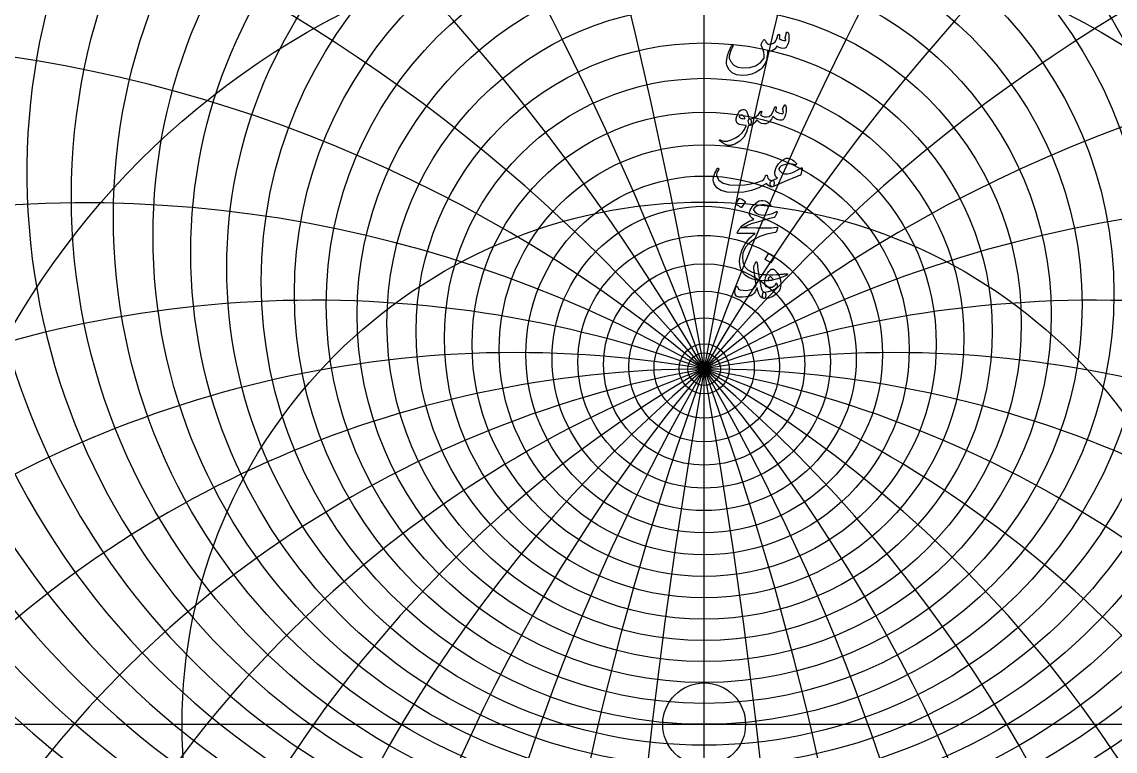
# Model space of a CAD drawing. Header units: millimetres. Extents: x -80 to 80, y -80 to 82.
# Drawn here: x -44.3 to 26.7, y -1.7 to 45.7 of the extents above; entities that cross this region are included whole.
import ezdxf

# ---------------------------------------------------------------- set-up
doc = ezdxf.new("R2010")
doc.units = ezdxf.units.MM
for name, color, linetype in [('CUT_INNER', 6, 'Continuous'), ('CUT_OUTER', 1, 'Continuous'), ('ENGRAVE', 7, 'Continuous'), ('ENGRAVE_FINE', 8, 'Continuous'), ('TEXT', 5, 'Continuous')]:
    doc.layers.add(name, color=color, linetype=linetype)

msp = doc.modelspace()

# ---------------------------------------------------------------- linework, layer by layer
at = {"layer": 'CUT_INNER'}
msp.add_circle((0, 0), 2.69, dxfattribs=at)
at = {"layer": 'CUT_OUTER'}
for centre, radius, start, end in [((-0.0002, -0.0002), 80.3699, 149.413866, 87.803582), ((-0.0008, 0.0008), 80.3689, 92.195702, 149.41427)]:
    msp.add_arc(centre, radius, start, end, dxfattribs=at)
at = {"layer": 'ENGRAVE'}
for points in [[(0, -79.2), (0, 79.2)], [(-79.2, 0), (79.2, 0)]]:
    msp.add_lwpolyline(points, dxfattribs=at)
for centre, radius in [((0, 0), 79.2), ((0, 32.9537), 38.4027), ((0, 27.9946), 26.637), ((0, 0), 51.8435), ((0, 25.0966), 16.8854), ((0, 0), 33.9362), ((0, 23.5632), 8.2065), ((0, 23.0822), 1.056)]:
    msp.add_circle(centre, radius, dxfattribs=at)
for centre, radius, start, end in [((0, 41.5186), 53.9652, 158.578774, 21.421226), ((0, 57.578), 77.4789, 199.959035, 340.040965), ((0, -46.6801), 69.7623, 42, 138), ((0, -46.6801), 69.7623, 42, 138), ((-17.7334, 66.1818), 85.9201, 224.535726, 263.111304)]:
    msp.add_arc(centre, radius, start, end, dxfattribs=at)
at = {"layer": 'ENGRAVE_FINE'}
for centre, radius in [((0, 34.3037), 41.129), ((0, 31.7418), 35.822), ((0, 30.6522), 33.3692), ((0, 29.6717), 31.0292), ((0, 28.789), 28.789), ((0, 27.2802), 24.5632), ((0, 26.6389), 22.5587), ((0, 26.0645), 20.6156), ((0, 25.5519), 18.7266), ((0, 24.6948), 15.0861), ((0, 24.3431), 13.3234), ((0, 24.0388), 11.5923), ((0, 23.7795), 9.8881), ((0, 23.3884), 6.5434), ((0, 23.2537), 4.895), ((0, 23.1582), 3.2574), ((0, 23.1012), 1.6269)]:
    msp.add_circle(centre, radius, dxfattribs=at)
for centre, radius, start, end in [((0, 35.8104), 44.0216, 104.505507, 75.494493), ((-395.6416, -46.6801), 401.745, 3.846969, 18.080135), ((-395.6416, -46.6801), 401.745, 3.846969, 18.080135), ((395.6416, -46.6801), 401.745, 161.919865, 176.153031), ((395.6416, -46.6801), 401.745, 161.919865, 176.153031), ((-191.6703, -46.6801), 203.9713, 7.744385, 36.376389), ((-191.6703, -46.6801), 203.9713, 7.744385, 36.376389), ((191.6703, -46.6801), 203.9713, 143.623611, 172.255615), ((191.6703, -46.6801), 203.9713, 143.623611, 172.255615), ((0, 37.4961), 47.1047, 131.44749, 48.55251), ((-120.8318, -46.6801), 139.5246, 11.745134, 55.103196), ((-120.8318, -46.6801), 139.5246, 11.745134, 55.103196), ((120.8318, -46.6801), 139.5246, 124.896804, 168.254866), ((120.8318, -46.6801), 139.5246, 124.896804, 168.254866), ((0, 39.3879), 50.4076, 146.69677, 33.30323), ((-83.1395, -46.6801), 108.5308, 15.907198, 74.457561), ((-83.1395, -46.6801), 108.5308, 15.907198, 74.457561), ((83.1395, -46.6801), 108.5308, 105.542439, 164.092802), ((83.1395, -46.6801), 108.5308, 105.542439, 164.092802), ((0, 43.9286), 57.82, 168.649585, 11.350415), ((0, 46.6677), 62.0244, 177.547342, 2.452658), ((-58.5375, -46.6801), 91.0682, 20.296793, 94.565762), ((-58.5375, -46.6801), 91.0682, 20.296793, 94.565762), ((58.5375, -46.6801), 91.0682, 85.434238, 159.703207), ((58.5375, -46.6801), 91.0682, 85.434238, 159.703207), ((0, 49.7987), 66.6437, 185.608142, 354.391858), ((0, 53.4012), 71.76, 193.034463, 346.965537), ((-40.2773, -46.6801), 80.5545, 24.992282, 112.762358), ((-40.2773, -46.6801), 80.5545, 24.992282, 112.762358), ((40.2773, -46.6801), 80.5545, 67.237642, 155.007718), ((40.2773, -46.6801), 80.5545, 67.237642, 155.007718), ((-25.3914, -46.6801), 74.2395, 30.089288, 122.535602), ((-25.3914, -46.6801), 74.2395, 30.089288, 122.535602), ((25.3914, -46.6801), 74.2395, 57.464398, 149.910712), ((25.3914, -46.6801), 74.2395, 57.464398, 149.910712), ((-12.301, -46.6801), 70.8385, 35.707517, 130.834526), ((-12.301, -46.6801), 70.8385, 35.707517, 130.834526), ((12.301, -46.6801), 70.8385, 49.165474, 144.292483), ((12.301, -46.6801), 70.8385, 49.165474, 144.292483)]:
    msp.add_arc(centre, radius, start, end, dxfattribs=at)
at = {"layer": 'TEXT'}
for points in [[(5.3443, 44.9407), (5.3525, 44.9612), (5.363, 44.9758), (5.3759, 44.9846), (5.3911, 44.9875), (5.4107, 44.9852), (5.4274, 44.9781), (5.4412, 44.9664), (5.452, 44.95), (5.4787, 44.8915), (5.4977, 44.8189), (5.5091, 44.7322), (5.5129, 44.6315), (5.5027, 44.467), (5.4719, 44.3107), (5.4207, 44.1626), (5.349, 44.0226), (5.3244, 43.989), (5.2975, 43.9629), (5.2682, 43.9445), (5.2366, 43.9336), (5.1221, 43.9263), (4.9989, 43.9465), (4.8668, 43.9942), (4.726, 44.0695), (4.6075, 43.907), (4.4672, 43.799), (4.3054, 43.7454), (4.1218, 43.7463), (4.1158, 43.6475), (4.1072, 43.5525), (4.0959, 43.4613), (4.082, 43.3739), (4.0655, 43.2898), (4.0463, 43.2082), (4.0245, 43.1293), (4, 43.0531), (3.9432, 42.9155), (3.8665, 42.7884), (3.7699, 42.6719), (3.6534, 42.5659), (3.3809, 42.3844), (3.0925, 42.2568), (2.7884, 42.183), (2.4684, 42.1631), (2.108, 42.212), (1.8232, 42.3399), (1.6139, 42.5469), (1.4801, 42.8329), (1.462, 42.936), (1.459, 43.0578), (1.4713, 43.1983), (1.4988, 43.3575), (1.543, 43.532), (1.6054, 43.7135), (1.6859, 43.902), (1.7846, 44.0976), (1.7925, 44.1099), (1.8021, 44.1186), (1.8135, 44.1239), (1.8267, 44.1257), (1.8399, 44.1245), (1.8513, 44.121), (1.861, 44.1151), (1.8689, 44.1069), (1.8741, 44.0949), (1.8759, 44.0823), (1.8741, 44.0692), (1.8689, 44.0554), (1.7436, 43.7952), (1.6628, 43.5812), (1.6265, 43.4134), (1.6347, 43.2919), (1.7529, 43.0241), (1.9391, 42.8294), (2.1932, 42.7079), (2.5152, 42.6596), (2.9655, 42.6883), (3.3466, 42.8025), (3.6587, 43.0021), (3.9017, 43.2873), (3.9008, 43.4752), (3.87, 43.6737), (3.8095, 43.8827), (3.719, 44.1023), (3.7076, 44.1245), (3.7014, 44.1444), (3.7006, 44.162), (3.7049, 44.1772), (3.7301, 44.2295), (3.7541, 44.2785), (3.777, 44.3243), (3.7986, 44.3669), (3.8191, 44.4057), (3.8384, 44.4401), (3.8566, 44.4701), (3.8736, 44.4957), (3.8832, 44.5065), (3.8935, 44.5109), (3.9043, 44.5089), (3.9157, 44.5004), (3.9216, 44.4939), (3.9298, 44.484), (3.9403, 44.4705), (3.9532, 44.4535), (3.9678, 44.4331), (3.9836, 44.409), (4.0006, 44.3815), (4.0188, 44.3505), (4.0556, 44.2908), (4.0867, 44.2475), (4.1119, 44.2205), (4.1312, 44.21), (4.253, 44.1997), (4.3747, 44.2205), (4.4965, 44.2723), (4.6183, 44.3552), (4.6625, 44.4102), (4.7061, 44.5004), (4.7492, 44.6257), (4.7916, 44.7861), (4.7957, 44.8013), (4.8033, 44.8142), (4.8144, 44.8247), (4.8291, 44.8329), (4.8428, 44.8382), (4.856, 44.84), (4.8686, 44.8382), (4.8806, 44.8329), (4.8985, 44.8037), (4.9052, 44.7486), (4.9008, 44.6678), (4.8853, 44.5613), (4.9798, 44.5033), (5.0808, 44.4653), (5.1883, 44.4471), (5.3021, 44.4489), (5.3007, 44.4831), (5.2963, 44.5109), (5.289, 44.5323), (5.2787, 44.5472), (5.267, 44.5613), (5.26, 44.5753), (5.2576, 44.5894), (5.26, 44.6034)], [(2.8689, 38.8734), (2.7591, 38.4878), (2.575, 38.1649), (2.3165, 37.9047), (1.9836, 37.7071), (1.9371, 37.687), (1.8911, 37.669), (1.8457, 37.6531), (1.8009, 37.6392), (1.757, 37.6276), (1.7143, 37.6187), (1.6727, 37.6124), (1.6323, 37.6087), (1.5316, 37.6231), (1.3981, 37.6755), (1.2319, 37.7659), (1.0328, 37.8944), (1.0114, 37.9129), (0.9988, 37.9307), (0.995, 37.948), (1, 37.9647), (1.0111, 37.9776), (1.0258, 37.9834), (1.0439, 37.9823), (1.0656, 37.9741), (1.2725, 37.907), (1.5047, 37.9073), (1.762, 37.9749), (2.0445, 38.1099), (2.2752, 38.2665), (2.4661, 38.4507), (2.6171, 38.6623), (2.7284, 38.9015), (2.7275, 38.91), (2.7248, 38.9167), (2.7205, 38.9217), (2.7143, 38.9249), (2.553, 38.9343), (2.4157, 38.953), (2.3024, 38.9811), (2.2131, 39.0186), (2.144, 39.0765), (2.1007, 39.1567), (2.0832, 39.2592), (2.0913, 39.3839), (2.094, 39.4005), (2.0972, 39.4173), (2.101, 39.4344), (2.1054, 39.4518), (2.1104, 39.4698), (2.1159, 39.4887), (2.1221, 39.5085), (2.1288, 39.5291), (2.1839, 39.6629), (2.2506, 39.7738), (2.3291, 39.862), (2.4192, 39.9272), (2.5114, 39.963), (2.596, 39.9624), (2.673, 39.9255), (2.7424, 39.8523), (2.803, 39.7504), (2.849, 39.6322), (2.8803, 39.4975), (2.897, 39.3464), (2.9062, 39.3466), (2.9151, 39.347), (2.9238, 39.3478), (2.9321, 39.3488), (2.9404, 39.3498), (2.9491, 39.3505), (2.958, 39.351), (2.9672, 39.3511), (2.9988, 39.3444), (3.0234, 39.3242), (3.041, 39.2905), (3.0515, 39.2434), (3.0559, 39.1916), (3.0551, 39.1392), (3.0489, 39.0862), (3.0375, 39.0326), (3.0226, 38.9855), (3.0059, 38.9518), (2.9874, 38.9316), (2.9672, 38.9249), (2.8782, 38.9249), (2.8777, 38.9164), (2.8759, 38.905), (2.873, 38.8906), (2.8689, 38.8734)], [(5.2342, 40.2598), (5.2445, 40.2668), (5.2565, 40.2645), (5.2702, 40.2528), (5.2857, 40.2317), (5.3024, 40.196), (5.315, 40.145), (5.3235, 40.0789), (5.3279, 39.9975), (5.3294, 39.905), (5.3244, 39.8148), (5.313, 39.727), (5.2951, 39.6415), (5.243, 39.4752), (5.185, 39.3558), (5.1212, 39.2832), (5.0516, 39.2574), (4.8867, 39.2671), (4.7342, 39.3101), (4.594, 39.3865), (4.4661, 39.4963), (4.3782, 39.3233), (4.274, 39.1884), (4.1534, 39.0915), (4.0164, 39.0326), (3.8727, 39.0197), (3.7272, 39.056), (3.5799, 39.1415), (3.4309, 39.2762), (3.3103, 39.1225), (3.1921, 39.0127), (3.0761, 38.9468), (2.9625, 38.9249), (2.9397, 38.9378), (2.9181, 38.9764), (2.8976, 39.0408), (2.8782, 39.131), (2.8712, 39.22), (2.8829, 39.2856), (2.9134, 39.3277), (2.9625, 39.3464), (3.1786, 39.3953), (3.3677, 39.4905), (3.5299, 39.6319), (3.6651, 39.8195), (3.6724, 39.8298), (3.6804, 39.8371), (3.6888, 39.8415), (3.6979, 39.8429), (3.709, 39.8418), (3.719, 39.8382), (3.7278, 39.8324), (3.7354, 39.8242), (3.7398, 39.799), (3.7295, 39.7563), (3.7046, 39.696), (3.6651, 39.6181), (3.7169, 39.5581), (3.7974, 39.5139), (3.9066, 39.4855), (4.0445, 39.4729), (4.2164, 39.5089), (4.3665, 39.6263), (4.4951, 39.8251), (4.6019, 40.1052), (4.6072, 40.1196), (4.6136, 40.1298), (4.6212, 40.136), (4.63, 40.138), (4.6432, 40.1368), (4.6546, 40.1333), (4.6643, 40.1275), (4.6722, 40.1193), (4.678, 40.1076), (4.6815, 40.0959), (4.6827, 40.0842), (4.6815, 40.0724), (4.6347, 39.8757), (4.6894, 39.8271), (4.7553, 39.7844), (4.8323, 39.7475), (4.9204, 39.7165), (5.0062, 39.6963), (5.0715, 39.6919), (5.1163, 39.7033), (5.1405, 39.7305), (5.1485, 39.7721), (5.1441, 39.8312), (5.1274, 39.9079), (5.0984, 40.0022), (5.1034, 40.0288), (5.1277, 40.0806), (5.1713, 40.1576), (5.2342, 40.2598)], [(2.644, 39.398), (2.5949, 39.4837), (2.541, 39.5443), (2.4825, 39.5798), (2.4192, 39.59), (2.3815, 39.5801), (2.3478, 39.5642), (2.3182, 39.5426), (2.2928, 39.5151), (2.2846, 39.5004), (2.2834, 39.4846), (2.2892, 39.4676), (2.3021, 39.4495), (2.3504, 39.407), (2.4204, 39.3781), (2.512, 39.3625), (2.6253, 39.3605), (2.637, 39.3628), (2.644, 39.3699), (2.6464, 39.3816), (2.644, 39.398)], [(6.3747, 36.1016), (6.2811, 35.7269), (6.2705, 35.7087), (6.253, 35.6918), (6.2284, 35.676), (6.1968, 35.6613), (6.1266, 35.6366), (6.0521, 35.6092), (5.9733, 35.5792), (5.89, 35.5466), (5.8023, 35.5116), (5.7102, 35.4745), (5.6138, 35.4355), (5.5129, 35.3943), (4.4356, 34.926), (4.3864, 34.9368), (4.3466, 34.9693), (4.3162, 35.0234), (4.2951, 35.0993), (4.2916, 35.1798), (4.3138, 35.248), (4.3619, 35.3039), (4.4356, 35.3475), (4.4448, 35.3517), (4.4631, 35.3598), (4.4905, 35.3716), (4.527, 35.3873), (4.5722, 35.4065), (4.6259, 35.4289), (4.6881, 35.4545), (4.7588, 35.4833), (4.6678, 35.5767), (4.6101, 35.6789), (4.5858, 35.7898), (4.5949, 35.9096), (4.685, 36.1944), (4.8384, 36.4353), (5.0551, 36.6323), (5.3349, 36.7854), (5.3961, 36.7998), (5.4672, 36.796), (5.5483, 36.774), (5.6394, 36.7339), (5.7339, 36.6792), (5.8209, 36.618), (5.9002, 36.5504), (5.9719, 36.4763), (5.9921, 36.4491), (6.0012, 36.4236), (5.9992, 36.3999), (5.986, 36.378), (5.9661, 36.361), (5.9438, 36.3522), (5.9192, 36.3516), (5.8923, 36.3592), (5.7521, 36.4034), (5.6031, 36.4236), (5.4453, 36.4198), (5.2787, 36.392), (5.128, 36.3469), (5.0082, 36.2866), (4.9195, 36.2111), (4.8619, 36.1203), (4.856, 36.0799), (4.8712, 36.0337), (4.9075, 35.9816), (4.9649, 35.9236), (5.0305, 35.8709), (5.0961, 35.8299), (5.1616, 35.8007), (5.2272, 35.7831), (5.4236, 35.7781), (5.6335, 35.8194), (5.8569, 35.9069), (6.0937, 36.0407), (6.1192, 36.0568), (6.1441, 36.0723), (6.1684, 36.0873), (6.1921, 36.1016), (6.2149, 36.1151), (6.2366, 36.1274), (6.2571, 36.1385), (6.2764, 36.1484), (6.33, 36.1736), (6.3642, 36.1742), (6.3791, 36.1502), (6.3747, 36.1016)], [(0.8618, 36.1157), (0.8785, 36.1338), (0.8958, 36.1414), (0.9136, 36.1385), (0.9321, 36.125), (0.9461, 36.1075), (0.9508, 36.0876), (0.9461, 36.0653), (0.9321, 36.0407), (0.8607, 35.9301), (0.815, 35.8276), (0.7951, 35.7333), (0.8009, 35.6473), (0.9476, 35.3645), (1.233, 35.1672), (1.6572, 35.0553), (2.2202, 35.029), (2.6379, 35.0597), (3.0387, 35.1238), (3.4224, 35.2213), (3.7893, 35.3522), (3.8539, 35.3905), (3.9075, 35.4494), (3.95, 35.5287), (3.9813, 35.6285), (3.9918, 35.6569), (4.0094, 35.6765), (4.034, 35.6874), (4.0656, 35.6894), (4.0881, 35.6798), (4.1042, 35.6601), (4.1139, 35.6306), (4.1171, 35.5911), (4.1391, 35.4933), (4.2003, 35.4201), (4.3007, 35.3715), (4.4403, 35.3475), (4.4907, 35.3364), (4.5246, 35.3077), (4.5422, 35.2614), (4.5434, 35.1976), (4.5264, 35.0788), (4.5035, 34.9939), (4.4749, 34.9429), (4.4403, 34.926), (4.3376, 34.9394), (4.2401, 34.9798), (4.1479, 35.0471), (4.0609, 35.1414), (4.0536, 35.1452), (4.041, 35.1426), (4.0232, 35.1335), (4, 35.118), (3.5633, 34.8721), (3.0867, 34.6964), (2.5703, 34.5911), (2.0141, 34.5559), (1.5, 34.5911), (1.1007, 34.6964), (0.8162, 34.8721), (0.6464, 35.118), (0.6077, 35.2553), (0.5949, 35.3955), (0.6077, 35.5387), (0.6464, 35.6847), (0.6985, 35.8206), (0.7518, 35.9377), (0.8062, 36.036), (0.8618, 36.1157)], [(2.281, 34.1718), (2.2869, 34.1777), (2.2951, 34.1812), (2.3056, 34.1824), (2.3185, 34.1812), (2.4096, 34.1443), (2.4953, 34.0992), (2.5758, 34.046), (2.6511, 33.9845), (2.6584, 33.9751), (2.6616, 33.9658), (2.6607, 33.9564), (2.6558, 33.947), (2.4356, 33.591), (2.4274, 33.5826), (2.4169, 33.5805), (2.404, 33.5849), (2.3888, 33.5957), (2.3756, 33.6051), (2.3548, 33.6192), (2.3264, 33.6379), (2.2904, 33.6613), (2.2462, 33.6894), (2.1932, 33.7222), (2.1315, 33.7597), (2.0609, 33.8018), (2.0515, 33.8088), (2.0469, 33.8159), (2.0469, 33.8229), (2.0515, 33.8299)], [(4.7518, 33.3074), (4.7556, 33.2743), (4.7342, 33.2125), (4.6877, 33.1221), (4.616, 33.0029), (4.6007, 32.9836), (4.5832, 32.9678), (4.5633, 32.9555), (4.541, 32.9467), (4.2412, 32.8641), (3.9743, 32.7898), (3.7401, 32.7236), (3.5387, 32.6657), (3.37, 32.6162), (3.2342, 32.5755), (3.1312, 32.5436), (3.0609, 32.5205), (2.4942, 32.2675), (2.4543, 32.2646), (2.4239, 32.2699), (2.4028, 32.2833), (2.3911, 32.305), (2.3908, 32.3129), (2.3946, 32.3226), (2.4025, 32.334), (2.4145, 32.3472), (2.5299, 32.4555), (2.7026, 32.5696), (2.9327, 32.6897), (3.2202, 32.8156), (3.142, 32.8823), (3.0761, 32.9467), (3.0226, 33.0088), (2.9813, 33.0685), (2.9558, 33.1338), (2.9497, 33.2125), (2.9628, 33.3047), (2.9953, 33.4104), (3.048, 33.5205), (3.1218, 33.6305), (3.2166, 33.7406), (3.3326, 33.8507), (3.4587, 33.9458), (3.5796, 34.0111), (3.6953, 34.0465), (3.8056, 34.0521), (3.9552, 34.0219), (4.0902, 33.9596), (4.2105, 33.865), (4.3162, 33.7383), (4.3256, 33.7225), (4.3302, 33.7078), (4.3302, 33.6944), (4.3256, 33.6821), (4.3153, 33.6707), (4.3033, 33.6645), (4.2895, 33.6636), (4.274, 33.668), (4.2051, 33.69), (4.1388, 33.709), (4.0751, 33.7251), (4.0141, 33.7383), (3.956, 33.7482), (3.9011, 33.7547), (3.8494, 33.7576), (3.801, 33.757), (3.5993, 33.7333), (3.4298, 33.6762), (3.2925, 33.5858), (3.1874, 33.4619), (3.2992, 33.3147), (3.4239, 33.2055), (3.5615, 33.1343), (3.712, 33.1013), (3.9359, 33.0989), (4.1768, 33.1341), (4.4347, 33.2067), (4.7096, 33.3167), (4.721, 33.3197), (4.7319, 33.3191), (4.7421, 33.315), (4.7518, 33.3074)], [(2.808, 32.2816), (3.409, 32.2605), (3.9286, 32.2582), (4.3668, 32.2746), (4.7237, 32.3097), (4.7347, 32.311), (4.7442, 32.3103), (4.7522, 32.3075), (4.7588, 32.3027), (4.7636, 32.2961), (4.7664, 32.288), (4.7672, 32.2785), (4.7658, 32.2675), (4.7566, 32.2248), (4.7477, 32.1856), (4.7391, 32.1499), (4.7307, 32.1177), (4.7227, 32.089), (4.7149, 32.0638), (4.7074, 32.0421), (4.7003, 32.024), (4.685, 31.995), (4.6675, 31.9736), (4.6476, 31.9599), (4.6253, 31.9537), (4.0843, 31.8557), (3.6136, 31.702), (3.2131, 31.4927), (2.8829, 31.2277), (2.7161, 31.0371), (2.5949, 30.8354), (2.5193, 30.6226), (2.4895, 30.3987), (2.5182, 30.0471), (2.6323, 29.7605), (2.832, 29.5389), (3.1171, 29.3823), (3.265, 29.3348), (3.4274, 29.2956), (3.6045, 29.2646), (3.7963, 29.2418), (4.0024, 29.2268), (4.2225, 29.2195), (4.4567, 29.2198), (4.7049, 29.2277), (4.7932, 29.2327), (4.88, 29.2382), (4.9653, 29.2444), (5.0492, 29.2511), (5.131, 29.2584), (5.2102, 29.2663), (5.2868, 29.2748), (5.3607, 29.2839), (5.3832, 29.2851), (5.3993, 29.2792), (5.409, 29.2663), (5.4122, 29.2464), (5.4105, 29.2233), (5.4052, 29.2055), (5.3964, 29.1929), (5.3841, 29.1856), (5.2518, 29.1296), (5.1265, 29.079), (5.0082, 29.0336), (4.897, 28.9935), (4.7931, 28.9584), (4.6968, 28.9279), (4.6081, 28.9022), (4.527, 28.8811), (4.4507, 28.8656), (4.3765, 28.8518), (4.3043, 28.8398), (4.2342, 28.8296), (4.1659, 28.8217), (4.099, 28.8167), (4.0335, 28.8146), (3.9696, 28.8155), (3.5328, 28.8495), (3.1686, 28.9233), (2.8771, 29.0368), (2.6581, 29.1902), (2.4974, 29.382), (2.3853, 29.6059), (2.3217, 29.8621), (2.3068, 30.1504), (2.3528, 30.5082), (2.4625, 30.8554), (2.6361, 31.192), (2.8736, 31.5181), (2.9664, 31.6168), (3.0714, 31.7113), (3.1888, 31.8018), (3.3185, 31.8881), (2.185, 31.8975), (2.1578, 31.9092), (2.1464, 31.9303), (2.1508, 31.9607), (2.171, 32.0006), (2.209, 32.0585), (2.2436, 32.1106), (2.2746, 32.1569), (2.3021, 32.1973), (2.3261, 32.2315), (2.3466, 32.2593), (2.3636, 32.2807), (2.3771, 32.2956), (2.4075, 32.2983), (2.4895, 32.2968), (2.623, 32.2913), (2.808, 32.2816)], [(4.1874, 30.578), (4.1932, 30.5838), (4.2014, 30.5873), (4.212, 30.5885), (4.2249, 30.5873), (4.3159, 30.5505), (4.4017, 30.5054), (4.4822, 30.4521), (4.5574, 30.3906), (4.5647, 30.3813), (4.5679, 30.3719), (4.5671, 30.3625), (4.5621, 30.3531), (4.3419, 29.9972), (4.3338, 29.9887), (4.3232, 29.9866), (4.3103, 29.991), (4.2951, 30.0019), (4.2819, 30.0112), (4.2612, 30.0253), (4.2328, 30.044), (4.1967, 30.0674), (4.1525, 30.0955), (4.0996, 30.1283), (4.0378, 30.1658), (3.9672, 30.2079), (3.9579, 30.215), (3.9532, 30.222), (3.9532, 30.229), (3.9579, 30.2361)], [(3.897, 28.0955), (3.9309, 28.0791), (3.9579, 28.0534), (3.9778, 28.0182), (3.9907, 27.9737), (3.9991, 27.9187), (4.0012, 27.866), (3.9968, 27.8157), (3.986, 27.7677), (3.9699, 27.7267), (3.9497, 27.6974), (3.9254, 27.6798), (3.897, 27.674), (3.7568, 27.7129), (3.6405, 27.811), (3.5483, 27.9682), (3.4801, 28.1845), (3.4713, 28.2218), (3.4637, 28.2542), (3.4573, 28.2816), (3.452, 28.304), (3.4479, 28.3214), (3.445, 28.3338), (3.4432, 28.3413), (3.4426, 28.3438), (3.4356, 28.3575), (3.4286, 28.3613), (3.4216, 28.3552), (3.4145, 28.3391), (3.3349, 28.1593), (3.2459, 28.0182), (3.1476, 27.9158), (3.0398, 27.852), (2.8835, 27.8028), (2.7003, 27.7723), (2.4901, 27.7606), (2.2529, 27.7677), (2.0946, 27.8165), (2.0082, 27.9351), (1.9939, 28.1233), (2.0515, 28.3812), (2.0647, 28.4123), (2.0808, 28.4351), (2.0998, 28.4497), (2.1218, 28.4562), (2.1435, 28.4541), (2.1616, 28.4433), (2.1762, 28.4237), (2.1874, 28.3953), (2.2111, 28.3347), (2.2401, 28.2887), (2.2743, 28.2574), (2.3138, 28.2407), (2.5354, 28.2068), (2.7459, 28.2033), (2.9453, 28.2302), (3.1335, 28.2876), (3.2152, 28.3303), (3.2822, 28.3883), (3.3346, 28.4614), (3.3724, 28.5499), (3.37, 28.5917), (3.3583, 28.6892), (3.3373, 28.8423), (3.3068, 29.051), (3.2913, 29.1627), (3.2775, 29.2636), (3.2655, 29.3536), (3.2553, 29.4328), (3.2465, 29.5005), (3.2389, 29.5563), (3.2325, 29.6001), (3.2272, 29.6318), (3.2228, 29.6804), (3.2237, 29.7232), (3.2298, 29.7601), (3.2412, 29.7911), (3.2594, 29.8296), (3.2764, 29.8654), (3.2922, 29.8987), (3.3068, 29.9293), (3.32, 29.9572), (3.3314, 29.9825), (3.3411, 30.0052), (3.349, 30.0253), (3.3572, 30.0414), (3.3677, 30.0522), (3.3806, 30.0578), (3.3958, 30.0581), (3.4125, 30.0516), (3.4251, 30.0417), (3.4336, 30.0282), (3.438, 30.0112), (3.4665, 29.7716), (3.4959, 29.5446), (3.5262, 29.3302), (3.5574, 29.1283), (3.5892, 28.9391), (3.6212, 28.7624), (3.6536, 28.5983), (3.6862, 28.4468), (3.7257, 28.3054), (3.774, 28.1997), (3.8311, 28.1298), (3.897, 28.0955)], [(4.4356, 29.5897), (4.4678, 29.585), (4.5035, 29.5709), (4.5428, 29.5475), (4.5855, 29.5147), (4.7685, 29.3198), (4.8958, 29.1002), (4.9675, 28.8561), (4.9836, 28.5873), (4.9693, 28.4474), (4.9403, 28.3227), (4.8967, 28.2132), (4.8384, 28.1189), (4.6496, 27.9243), (4.4298, 27.7852), (4.1789, 27.7018), (3.897, 27.674), (3.8686, 27.6807), (3.8443, 27.7009), (3.8241, 27.7346), (3.808, 27.7817), (3.802, 27.8078), (3.798, 27.8344), (3.7961, 27.8616), (3.7963, 27.8894), (3.7979, 27.9169), (3.8004, 27.9433), (3.8037, 27.9685), (3.808, 27.9925), (3.8206, 28.034), (3.8396, 28.0651), (3.8651, 28.0856), (3.897, 28.0955), (4.1716, 28.1324), (4.4099, 28.2009), (4.6119, 28.301), (4.7775, 28.4328), (4.7696, 28.4986), (4.76, 28.551), (4.7486, 28.59), (4.7354, 28.6154), (4.7196, 28.6374), (4.7049, 28.6517), (4.6915, 28.6585), (4.6792, 28.6576), (4.6707, 28.6547), (4.664, 28.6506), (4.659, 28.6453), (4.6558, 28.6389), (4.6107, 28.5463), (4.5551, 28.4749), (4.4889, 28.4246), (4.4122, 28.3953), (4.1894, 28.378), (4.0363, 28.4386), (3.9529, 28.5771), (3.9391, 28.7934), (3.9579, 28.9175), (3.9953, 29.0463), (4.0515, 29.1798), (4.1265, 29.318), (4.2055, 29.4369), (4.2834, 29.5218), (4.3601, 29.5727), (4.4356, 29.5897)], [(4.2811, 29.0838), (4.2345, 29.0706), (4.1979, 29.0358), (4.1713, 28.9793), (4.1546, 28.9011), (4.1549, 28.8889), (4.1558, 28.8801), (4.1572, 28.8748), (4.1593, 28.873), (4.2064, 28.8616), (4.2541, 28.8555), (4.3024, 28.8546), (4.3513, 28.859), (4.3943, 28.8681), (4.4298, 28.8812), (4.4576, 28.8985), (4.4778, 28.9199), (4.4251, 28.9951), (4.3747, 29.0475), (4.3267, 29.0771), (4.2811, 29.0838)]]:
    msp.add_lwpolyline(points, close=True, dxfattribs=at)

doc.saveas('drawing.dxf')
